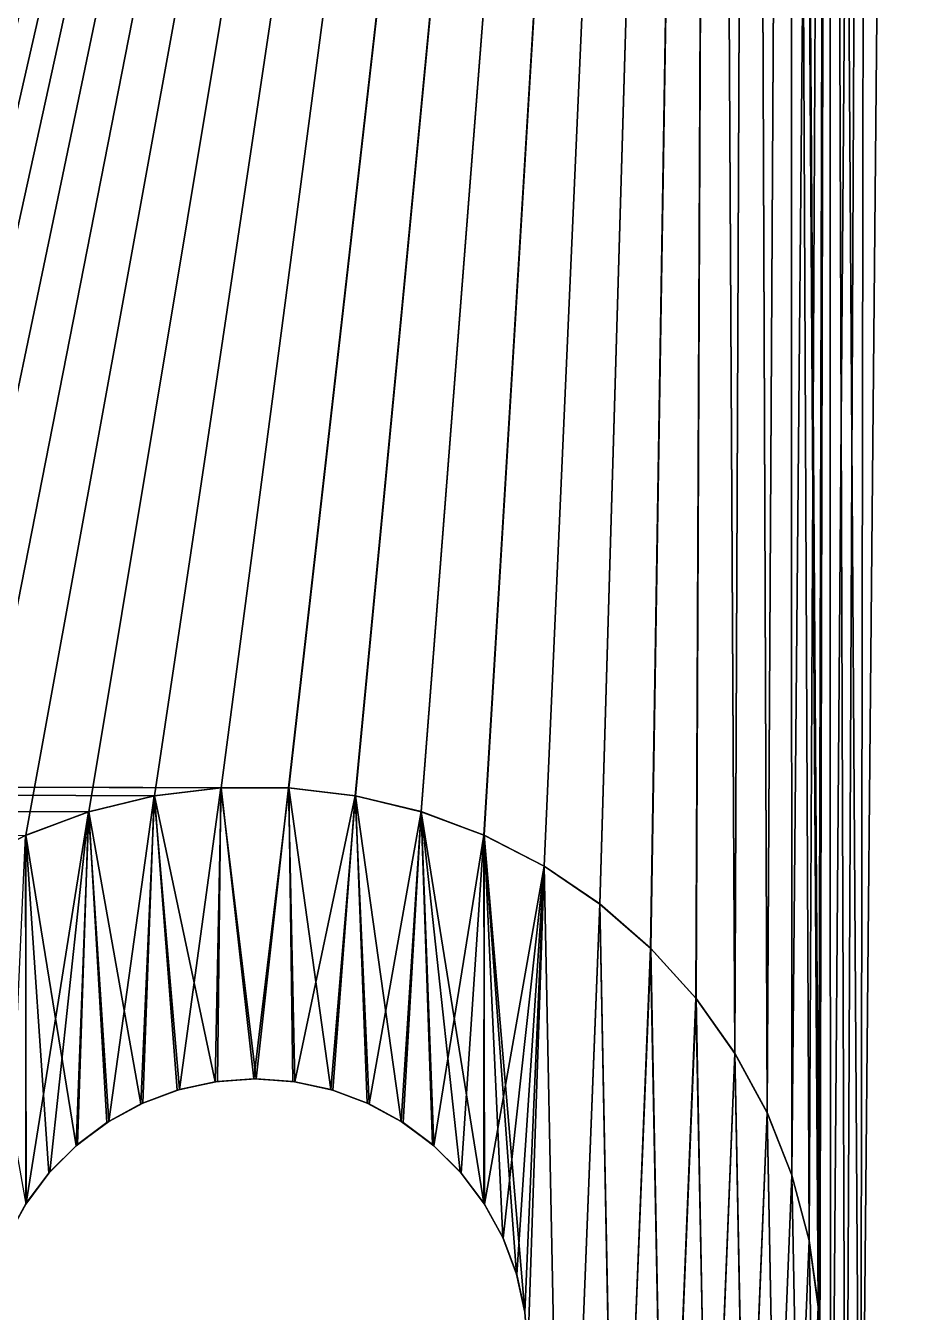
# Model space of a CAD drawing. Header units: metres. Extents: x -0.15 to 4.68, y -0.15 to 1.34.
# Drawn here: x 3.3967 to 3.6278, y 0.0151 to 0.3453 of the extents above; entities that cross this region are included whole.
import ezdxf

# ---------------------------------------------------------------- set-up
doc = ezdxf.new("R2010")
doc.units = ezdxf.units.M
doc.header["$LTSCALE"] = 65.185185
for name, color, linetype in [('18', 7, 'CONTINUOUS'), ('19', 7, 'CONTINUOUS'), ('20', 7, 'CONTINUOUS'), ('22', 7, 'CONTINUOUS'), ('24', 7, 'CONTINUOUS'), ('53', 7, 'CONTINUOUS'), ('60', 7, 'CONTINUOUS'), ('64', 7, 'CONTINUOUS'), ('65', 7, 'CONTINUOUS'), ('69', 7, 'CONTINUOUS'), ('74', 7, 'CONTINUOUS'), ('78', 7, 'CONTINUOUS')]:
    doc.layers.add(name, color=color, linetype=linetype)

msp = doc.modelspace()

# ---------------------------------------------------------------- linework, layer by layer
at = {"layer": '18', "color": 2, "linetype": 'CONTINUOUS'}
for points in [[(3.42972, 0.14767, 0.585), (3.42977, 0.14768, 0.605), (3.44682, 0.14973, 0.585), (3.42972, 0.14767, 0.585)], [(3.42977, 0.14768, 0.605), (3.44687, 0.14973, 0.605), (3.44682, 0.14973, 0.585), (3.42977, 0.14768, 0.605)], [(3.44682, 0.14973, 0.585), (3.44687, 0.14973, 0.605), (3.46419, 0.14973, 0.585), (3.44682, 0.14973, 0.585)], [(3.44687, 0.14973, 0.605), (3.46425, 0.14973, 0.605), (3.46419, 0.14973, 0.585), (3.44687, 0.14973, 0.605)], [(3.46419, 0.14973, 0.585), (3.46425, 0.14973, 0.605), (3.48129, 0.14769, 0.585), (3.46419, 0.14973, 0.585)], [(3.46425, 0.14973, 0.605), (3.48135, 0.14768, 0.605), (3.48129, 0.14769, 0.585), (3.46425, 0.14973, 0.605)], [(3.41285, 0.14355, 0.585), (3.4129, 0.14357, 0.605), (3.42972, 0.14767, 0.585), (3.41285, 0.14355, 0.585)], [(3.4129, 0.14357, 0.605), (3.42977, 0.14768, 0.605), (3.42972, 0.14767, 0.585), (3.4129, 0.14357, 0.605)], [(3.48129, 0.14769, 0.585), (3.48135, 0.14768, 0.605), (3.49817, 0.14359, 0.585), (3.48129, 0.14769, 0.585)], [(3.48135, 0.14768, 0.605), (3.49822, 0.14357, 0.605), (3.49817, 0.14359, 0.585), (3.48135, 0.14768, 0.605)], [(3.39671, 0.13751, 0.585), (3.39676, 0.13753, 0.605), (3.41285, 0.14355, 0.585), (3.39671, 0.13751, 0.585)], [(3.39676, 0.13753, 0.605), (3.4129, 0.14357, 0.605), (3.41285, 0.14355, 0.585), (3.39676, 0.13753, 0.605)], [(3.49817, 0.14359, 0.585), (3.49822, 0.14357, 0.605), (3.51431, 0.13756, 0.585), (3.49817, 0.14359, 0.585)], [(3.49822, 0.14357, 0.605), (3.51437, 0.13754, 0.605), (3.51431, 0.13756, 0.585), (3.49822, 0.14357, 0.605)], [(3.38135, 0.12955, 0.605), (3.39676, 0.13753, 0.605), (3.39671, 0.13751, 0.585), (3.38135, 0.12955, 0.605)], [(3.51431, 0.13756, 0.585), (3.51437, 0.13754, 0.605), (3.52972, 0.12959, 0.585), (3.51431, 0.13756, 0.585)], [(3.51437, 0.13754, 0.605), (3.52977, 0.12956, 0.605), (3.52972, 0.12959, 0.585), (3.51437, 0.13754, 0.605)], [(3.52972, 0.12959, 0.585), (3.52977, 0.12956, 0.605), (3.54401, 0.11991, 0.585), (3.52972, 0.12959, 0.585)], [(3.52977, 0.12956, 0.605), (3.54406, 0.11987, 0.605), (3.54401, 0.11991, 0.585), (3.52977, 0.12956, 0.605)], [(3.54401, 0.11991, 0.585), (3.54406, 0.11987, 0.605), (3.55707, 0.10853, 0.585), (3.54401, 0.11991, 0.585)], [(3.54406, 0.11987, 0.605), (3.55712, 0.10849, 0.605), (3.55707, 0.10853, 0.585), (3.54406, 0.11987, 0.605)], [(3.55707, 0.10853, 0.585), (3.55712, 0.10849, 0.605), (3.56868, 0.09572, 0.585), (3.55707, 0.10853, 0.585)], [(3.55712, 0.10849, 0.605), (3.56872, 0.09567, 0.605), (3.56868, 0.09572, 0.585), (3.55712, 0.10849, 0.605)], [(3.56868, 0.09572, 0.585), (3.56872, 0.09567, 0.605), (3.57867, 0.0816, 0.585), (3.56868, 0.09572, 0.585)], [(3.56872, 0.09567, 0.605), (3.5787, 0.08155, 0.605), (3.57867, 0.0816, 0.585), (3.56872, 0.09567, 0.605)], [(3.57867, 0.0816, 0.585), (3.5787, 0.08155, 0.605), (3.58694, 0.06638, 0.585), (3.57867, 0.0816, 0.585)], [(3.5787, 0.08155, 0.605), (3.58697, 0.06632, 0.605), (3.58694, 0.06638, 0.585), (3.5787, 0.08155, 0.605)], [(3.58694, 0.06638, 0.585), (3.58697, 0.06632, 0.605), (3.59329, 0.05033, 0.585), (3.58694, 0.06638, 0.585)], [(3.58697, 0.06632, 0.605), (3.59331, 0.05027, 0.605), (3.59329, 0.05033, 0.585), (3.58697, 0.06632, 0.605)], [(3.59329, 0.05033, 0.585), (3.59331, 0.05027, 0.605), (3.59773, 0.03355, 0.585), (3.59329, 0.05033, 0.585)], [(3.59331, 0.05027, 0.605), (3.59774, 0.03349, 0.605), (3.59773, 0.03355, 0.585), (3.59331, 0.05027, 0.605)], [(3.59773, 0.03355, 0.585), (3.59774, 0.03349, 0.605), (3.6001, 0.01648, 0.585), (3.59773, 0.03355, 0.585)], [(3.59774, 0.03349, 0.605), (3.60011, 0.01643, 0.605), (3.6001, 0.01648, 0.585), (3.59774, 0.03349, 0.605)], [(3.6001, 0.01648, 0.585), (3.60011, 0.01643, 0.605), (3.60045, -0.00089, 0.585), (3.6001, 0.01648, 0.585)], [(3.60011, 0.01643, 0.605), (3.60044, -0.00093, 0.605), (3.60045, -0.00089, 0.585), (3.60011, 0.01643, 0.605)]]:
    msp.add_3dface(points, dxfattribs=at)
at = {"layer": '19', "color": 2, "linetype": 'CONTINUOUS'}
for points in [[(3.44682, 0.14973), (3.42972, 0.14767), (3.42977, 0.14768, 0.02), (3.44682, 0.14973)], [(3.44687, 0.14973, 0.02), (3.44682, 0.14973), (3.42977, 0.14768, 0.02), (3.44687, 0.14973, 0.02)], [(3.46419, 0.14973), (3.44682, 0.14973), (3.44687, 0.14973, 0.02), (3.46419, 0.14973)], [(3.46425, 0.14973, 0.02), (3.46419, 0.14973), (3.44687, 0.14973, 0.02), (3.46425, 0.14973, 0.02)], [(3.48129, 0.14769), (3.46419, 0.14973), (3.46425, 0.14973, 0.02), (3.48129, 0.14769)], [(3.48135, 0.14768, 0.02), (3.48129, 0.14769), (3.46425, 0.14973, 0.02), (3.48135, 0.14768, 0.02)], [(3.42972, 0.14767), (3.41285, 0.14355), (3.4129, 0.14357, 0.02), (3.42972, 0.14767)], [(3.42977, 0.14768, 0.02), (3.42972, 0.14767), (3.4129, 0.14357, 0.02), (3.42977, 0.14768, 0.02)], [(3.49817, 0.14359), (3.48129, 0.14769), (3.48135, 0.14768, 0.02), (3.49817, 0.14359)], [(3.49822, 0.14357, 0.02), (3.49817, 0.14359), (3.48135, 0.14768, 0.02), (3.49822, 0.14357, 0.02)], [(3.41285, 0.14355), (3.39671, 0.13751), (3.39676, 0.13753, 0.02), (3.41285, 0.14355)], [(3.4129, 0.14357, 0.02), (3.41285, 0.14355), (3.39676, 0.13753, 0.02), (3.4129, 0.14357, 0.02)], [(3.51431, 0.13756), (3.49817, 0.14359), (3.49822, 0.14357, 0.02), (3.51431, 0.13756)], [(3.51437, 0.13754, 0.02), (3.51431, 0.13756), (3.49822, 0.14357, 0.02), (3.51437, 0.13754, 0.02)], [(3.39676, 0.13753, 0.02), (3.39671, 0.13751), (3.38135, 0.12955, 0.02), (3.39676, 0.13753, 0.02)], [(3.52972, 0.12959), (3.51431, 0.13756), (3.51437, 0.13754, 0.02), (3.52972, 0.12959)], [(3.52977, 0.12956, 0.02), (3.52972, 0.12959), (3.51437, 0.13754, 0.02), (3.52977, 0.12956, 0.02)], [(3.54401, 0.11991), (3.52972, 0.12959), (3.52977, 0.12956, 0.02), (3.54401, 0.11991)], [(3.54406, 0.11987, 0.02), (3.54401, 0.11991), (3.52977, 0.12956, 0.02), (3.54406, 0.11987, 0.02)], [(3.55707, 0.10853), (3.54401, 0.11991), (3.54406, 0.11987, 0.02), (3.55707, 0.10853)], [(3.55712, 0.10849, 0.02), (3.55707, 0.10853), (3.54406, 0.11987, 0.02), (3.55712, 0.10849, 0.02)], [(3.56868, 0.09572), (3.55707, 0.10853), (3.55712, 0.10849, 0.02), (3.56868, 0.09572)], [(3.56872, 0.09567, 0.02), (3.56868, 0.09572), (3.55712, 0.10849, 0.02), (3.56872, 0.09567, 0.02)], [(3.57867, 0.0816), (3.56868, 0.09572), (3.56872, 0.09567, 0.02), (3.57867, 0.0816)], [(3.5787, 0.08155, 0.02), (3.57867, 0.0816), (3.56872, 0.09567, 0.02), (3.5787, 0.08155, 0.02)], [(3.58694, 0.06638), (3.57867, 0.0816), (3.5787, 0.08155, 0.02), (3.58694, 0.06638)], [(3.58697, 0.06632, 0.02), (3.58694, 0.06638), (3.5787, 0.08155, 0.02), (3.58697, 0.06632, 0.02)], [(3.59329, 0.05033), (3.58694, 0.06638), (3.58697, 0.06632, 0.02), (3.59329, 0.05033)], [(3.59331, 0.05027, 0.02), (3.59329, 0.05033), (3.58697, 0.06632, 0.02), (3.59331, 0.05027, 0.02)], [(3.59773, 0.03355), (3.59329, 0.05033), (3.59331, 0.05027, 0.02), (3.59773, 0.03355)], [(3.59774, 0.03349, 0.02), (3.59773, 0.03355), (3.59331, 0.05027, 0.02), (3.59774, 0.03349, 0.02)], [(3.6001, 0.01648), (3.59773, 0.03355), (3.59774, 0.03349, 0.02), (3.6001, 0.01648)], [(3.60011, 0.01643, 0.02), (3.6001, 0.01648), (3.59774, 0.03349, 0.02), (3.60011, 0.01643, 0.02)], [(3.60045, -0.00089), (3.6001, 0.01648), (3.60011, 0.01643, 0.02), (3.60045, -0.00089)], [(3.60044, -0.00093, 0.02), (3.60045, -0.00089), (3.60011, 0.01643, 0.02), (3.60044, -0.00093, 0.02)]]:
    msp.add_3dface(points, dxfattribs=at)
at = {"layer": '20', "color": 2, "linetype": 'CONTINUOUS'}
for points in [[(3.44536, 0.07425, 0.605), (3.43562, 0.07208, 0.605), (3.43617, 0.07224), (3.44536, 0.07425, 0.605)], [(3.44536, 0.07425, 0.605), (3.43617, 0.07224), (3.44592, 0.07433), (3.44536, 0.07425, 0.605)], [(3.45529, 0.07499, 0.605), (3.44536, 0.07425, 0.605), (3.44592, 0.07433), (3.45529, 0.07499, 0.605)], [(3.45529, 0.07499, 0.605), (3.44592, 0.07433), (3.45585, 0.07499), (3.45529, 0.07499, 0.605)], [(3.46523, 0.07433, 0.605), (3.45529, 0.07499, 0.605), (3.45585, 0.07499), (3.46523, 0.07433, 0.605)], [(3.46523, 0.07433, 0.605), (3.45585, 0.07499), (3.46578, 0.07425), (3.46523, 0.07433, 0.605)], [(3.47498, 0.07224, 0.605), (3.46523, 0.07433, 0.605), (3.46578, 0.07425), (3.47498, 0.07224, 0.605)], [(3.47498, 0.07224, 0.605), (3.46578, 0.07425), (3.47553, 0.07208), (3.47498, 0.07224, 0.605)], [(3.43562, 0.07208, 0.605), (3.42628, 0.06857, 0.605), (3.4268, 0.06881), (3.43562, 0.07208, 0.605)], [(3.43562, 0.07208, 0.605), (3.4268, 0.06881), (3.43617, 0.07224), (3.43562, 0.07208, 0.605)], [(3.48434, 0.06881, 0.605), (3.47498, 0.07224, 0.605), (3.47553, 0.07208), (3.48434, 0.06881, 0.605)], [(3.48434, 0.06881, 0.605), (3.47553, 0.07208), (3.48487, 0.06857), (3.48434, 0.06881, 0.605)], [(3.42628, 0.06857, 0.605), (3.41758, 0.06379, 0.605), (3.41804, 0.06408), (3.42628, 0.06857, 0.605)], [(3.42628, 0.06857, 0.605), (3.41804, 0.06408), (3.4268, 0.06881), (3.42628, 0.06857, 0.605)], [(3.4931, 0.06408, 0.605), (3.48434, 0.06881, 0.605), (3.48487, 0.06857), (3.4931, 0.06408, 0.605)], [(3.4931, 0.06408, 0.605), (3.48487, 0.06857), (3.49356, 0.06379), (3.4931, 0.06408, 0.605)], [(3.41758, 0.06379, 0.605), (3.40966, 0.05784, 0.605), (3.41002, 0.05815), (3.41758, 0.06379, 0.605)], [(3.41758, 0.06379, 0.605), (3.41002, 0.05815), (3.41804, 0.06408), (3.41758, 0.06379, 0.605)], [(3.50112, 0.05815, 0.605), (3.4931, 0.06408, 0.605), (3.49356, 0.06379), (3.50112, 0.05815, 0.605)], [(3.50112, 0.05815, 0.605), (3.49356, 0.06379), (3.50149, 0.05784), (3.50112, 0.05815, 0.605)], [(3.40966, 0.05784, 0.605), (3.40267, 0.05083, 0.605), (3.40293, 0.05112), (3.40966, 0.05784, 0.605)], [(3.40966, 0.05784, 0.605), (3.40293, 0.05112), (3.41002, 0.05815), (3.40966, 0.05784, 0.605)], [(3.50822, 0.05112, 0.605), (3.50112, 0.05815, 0.605), (3.50149, 0.05784), (3.50822, 0.05112, 0.605)], [(3.50822, 0.05112, 0.605), (3.50149, 0.05784), (3.50848, 0.05083), (3.50822, 0.05112, 0.605)], [(3.40267, 0.05083, 0.605), (3.39672, 0.04289, 0.605), (3.39687, 0.04313), (3.40267, 0.05083, 0.605)], [(3.40267, 0.05083, 0.605), (3.39687, 0.04313), (3.40293, 0.05112), (3.40267, 0.05083, 0.605)], [(3.51427, 0.04313, 0.605), (3.50822, 0.05112, 0.605), (3.50848, 0.05083), (3.51427, 0.04313, 0.605)], [(3.51427, 0.04313, 0.605), (3.50848, 0.05083), (3.51443, 0.04289), (3.51427, 0.04313, 0.605)], [(3.39672, 0.04289, 0.605), (3.39202, 0.03431), (3.39687, 0.04313), (3.39672, 0.04289, 0.605)], [(3.51913, 0.03431, 0.605), (3.51427, 0.04313, 0.605), (3.51443, 0.04289), (3.51913, 0.03431, 0.605)], [(3.51913, 0.03431, 0.605), (3.51443, 0.04289), (3.5192, 0.03414), (3.51913, 0.03431, 0.605)], [(3.52269, 0.02487, 0.605), (3.51913, 0.03431, 0.605), (3.5192, 0.03414), (3.52269, 0.02487, 0.605)], [(3.52269, 0.02487, 0.605), (3.5192, 0.03414), (3.52272, 0.02479), (3.52269, 0.02487, 0.605)], [(3.52482, 0.01514, 0.605), (3.52269, 0.02487, 0.605), (3.52272, 0.02479), (3.52482, 0.01514, 0.605)], [(3.52482, 0.01514, 0.605), (3.52272, 0.02479), (3.52482, 0.01511), (3.52482, 0.01514, 0.605)], [(3.52557, 0.005, 0.605), (3.52482, 0.01514, 0.605), (3.52557, 0.005), (3.52557, 0.005, 0.605)], [(3.52557, 0.005), (3.52482, 0.01514, 0.605), (3.52482, 0.01511), (3.52557, 0.005)]]:
    msp.add_3dface(points, dxfattribs=at)
at = {"layer": '22', "color": 2, "linetype": 'CONTINUOUS'}
for points in [[(-0.03957, 0.14469), (3.56654, 1.13085), (-0.03297, 0.12057), (-0.03957, 0.14469)], [(3.56654, 1.13085), (3.5731, 1.1324), (-0.03297, 0.12057), (3.56654, 1.13085)], [(-0.03297, 0.12057), (3.5731, 1.1324), (3.57314, 1.10674), (-0.03297, 0.12057)], [(4.27624, 0.68529), (3.61177, -0.13142), (3.61089, -0.09854), (4.27624, 0.68529)], [(3.62133, -0.12367), (3.61177, -0.13142), (4.27624, 0.68529), (3.62133, -0.12367)], [(3.62995, -0.11471), (3.62133, -0.12367), (4.27624, 0.68529), (3.62995, -0.11471)], [(3.44682, 0.14973), (3.43617, 0.07224), (3.42972, 0.14767), (3.44682, 0.14973)], [(3.44592, 0.07433), (3.43617, 0.07224), (3.44682, 0.14973), (3.44592, 0.07433)], [(3.45585, 0.07499), (3.44592, 0.07433), (3.44682, 0.14973), (3.45585, 0.07499)], [(3.46419, 0.14973), (3.45585, 0.07499), (3.44682, 0.14973), (3.46419, 0.14973)], [(3.46578, 0.07425), (3.45585, 0.07499), (3.46419, 0.14973), (3.46578, 0.07425)], [(3.48129, 0.14769), (3.46578, 0.07425), (3.46419, 0.14973), (3.48129, 0.14769)], [(3.42972, 0.14767), (3.41804, 0.06408), (3.41285, 0.14355), (3.42972, 0.14767)], [(3.4268, 0.06881), (3.41804, 0.06408), (3.42972, 0.14767), (3.4268, 0.06881)], [(3.43617, 0.07224), (3.4268, 0.06881), (3.42972, 0.14767), (3.43617, 0.07224)], [(3.47553, 0.07208), (3.46578, 0.07425), (3.48129, 0.14769), (3.47553, 0.07208)], [(3.48487, 0.06857), (3.47553, 0.07208), (3.48129, 0.14769), (3.48487, 0.06857)], [(3.49817, 0.14359), (3.48487, 0.06857), (3.48129, 0.14769), (3.49817, 0.14359)], [(3.41285, 0.14355), (3.39687, 0.04313), (3.39671, 0.13751), (3.41285, 0.14355)], [(3.40293, 0.05112), (3.39687, 0.04313), (3.41285, 0.14355), (3.40293, 0.05112)], [(3.41002, 0.05815), (3.40293, 0.05112), (3.41285, 0.14355), (3.41002, 0.05815)], [(3.41804, 0.06408), (3.41002, 0.05815), (3.41285, 0.14355), (3.41804, 0.06408)], [(3.49356, 0.06379), (3.48487, 0.06857), (3.49817, 0.14359), (3.49356, 0.06379)], [(3.50149, 0.05784), (3.49356, 0.06379), (3.49817, 0.14359), (3.50149, 0.05784)], [(3.51431, 0.13756), (3.50149, 0.05784), (3.49817, 0.14359), (3.51431, 0.13756)], [(3.39687, 0.04313), (3.39202, 0.03431), (3.39671, 0.13751), (3.39687, 0.04313)], [(3.50848, 0.05083), (3.50149, 0.05784), (3.51431, 0.13756), (3.50848, 0.05083)], [(3.51443, 0.04289), (3.50848, 0.05083), (3.51431, 0.13756), (3.51443, 0.04289)], [(3.52972, 0.12959), (3.51443, 0.04289), (3.51431, 0.13756), (3.52972, 0.12959)], [(3.5192, 0.03414), (3.51443, 0.04289), (3.52972, 0.12959), (3.5192, 0.03414)], [(3.52272, 0.02479), (3.5192, 0.03414), (3.52972, 0.12959), (3.52272, 0.02479)], [(3.52482, 0.01511), (3.52272, 0.02479), (3.52972, 0.12959), (3.52482, 0.01511)], [(3.52557, 0.005), (3.52482, 0.01511), (3.52972, 0.12959), (3.52557, 0.005)], [(3.53476, -0.11647), (3.52557, 0.005), (3.52972, 0.12959), (3.53476, -0.11647)], [(3.54401, 0.11991), (3.53476, -0.11647), (3.52972, 0.12959), (3.54401, 0.11991)], [(3.54845, -0.10635), (3.53476, -0.11647), (3.54401, 0.11991), (3.54845, -0.10635)], [(3.55707, 0.10853), (3.54845, -0.10635), (3.54401, 0.11991), (3.55707, 0.10853)], [(3.56098, -0.09453), (3.54845, -0.10635), (3.55707, 0.10853), (3.56098, -0.09453)], [(3.56868, 0.09572), (3.56098, -0.09453), (3.55707, 0.10853), (3.56868, 0.09572)], [(3.57215, -0.08121), (3.56098, -0.09453), (3.56868, 0.09572), (3.57215, -0.08121)], [(3.57867, 0.0816), (3.57215, -0.08121), (3.56868, 0.09572), (3.57867, 0.0816)], [(3.58155, -0.06677), (3.57215, -0.08121), (3.57867, 0.0816), (3.58155, -0.06677)], [(3.58694, 0.06638), (3.58155, -0.06677), (3.57867, 0.0816), (3.58694, 0.06638)], [(3.58923, -0.0512), (3.58155, -0.06677), (3.58694, 0.06638), (3.58923, -0.0512)], [(3.59329, 0.05033), (3.58923, -0.0512), (3.58694, 0.06638), (3.59329, 0.05033)], [(3.59495, -0.03497), (3.58923, -0.0512), (3.59329, 0.05033), (3.59495, -0.03497)], [(3.59773, 0.03355), (3.59495, -0.03497), (3.59329, 0.05033), (3.59773, 0.03355)], [(3.59872, -0.01802), (3.59495, -0.03497), (3.59773, 0.03355), (3.59872, -0.01802)], [(3.6001, 0.01648), (3.59872, -0.01802), (3.59773, 0.03355), (3.6001, 0.01648)], [(3.60045, -0.00089), (3.59872, -0.01802), (3.6001, 0.01648), (3.60045, -0.00089)]]:
    msp.add_3dface(points, dxfattribs=at)
at = {"layer": '24', "color": 2, "linetype": 'CONTINUOUS'}
for points in [[(3.56654, 1.13085, 0.605), (-0.03957, 0.14469, 0.605), (-0.03297, 0.12057, 0.605), (3.56654, 1.13085, 0.605)], [(3.57314, 1.10674, 0.605), (3.56654, 1.13085, 0.605), (-0.03297, 0.12057, 0.605), (3.57314, 1.10674, 0.605)], [(3.61089, -0.09854, 0.605), (3.62995, -0.11471, 0.605), (4.27624, 0.68529, 0.605), (3.61089, -0.09854, 0.605)], [(3.42977, 0.14768, 0.605), (3.44536, 0.07425, 0.605), (3.44687, 0.14973, 0.605), (3.42977, 0.14768, 0.605)], [(3.44536, 0.07425, 0.605), (3.45529, 0.07499, 0.605), (3.44687, 0.14973, 0.605), (3.44536, 0.07425, 0.605)], [(3.44687, 0.14973, 0.605), (3.45529, 0.07499, 0.605), (3.46425, 0.14973, 0.605), (3.44687, 0.14973, 0.605)], [(3.45529, 0.07499, 0.605), (3.46523, 0.07433, 0.605), (3.46425, 0.14973, 0.605), (3.45529, 0.07499, 0.605)], [(3.46523, 0.07433, 0.605), (3.47498, 0.07224, 0.605), (3.46425, 0.14973, 0.605), (3.46523, 0.07433, 0.605)], [(3.46425, 0.14973, 0.605), (3.47498, 0.07224, 0.605), (3.48135, 0.14768, 0.605), (3.46425, 0.14973, 0.605)], [(3.4129, 0.14357, 0.605), (3.42628, 0.06857, 0.605), (3.42977, 0.14768, 0.605), (3.4129, 0.14357, 0.605)], [(3.42628, 0.06857, 0.605), (3.43562, 0.07208, 0.605), (3.42977, 0.14768, 0.605), (3.42628, 0.06857, 0.605)], [(3.43562, 0.07208, 0.605), (3.44536, 0.07425, 0.605), (3.42977, 0.14768, 0.605), (3.43562, 0.07208, 0.605)], [(3.47498, 0.07224, 0.605), (3.48434, 0.06881, 0.605), (3.48135, 0.14768, 0.605), (3.47498, 0.07224, 0.605)], [(3.48434, 0.06881, 0.605), (3.4931, 0.06408, 0.605), (3.48135, 0.14768, 0.605), (3.48434, 0.06881, 0.605)], [(3.48135, 0.14768, 0.605), (3.4931, 0.06408, 0.605), (3.49822, 0.14357, 0.605), (3.48135, 0.14768, 0.605)], [(3.39676, 0.13753, 0.605), (3.40966, 0.05784, 0.605), (3.4129, 0.14357, 0.605), (3.39676, 0.13753, 0.605)], [(3.40966, 0.05784, 0.605), (3.41758, 0.06379, 0.605), (3.4129, 0.14357, 0.605), (3.40966, 0.05784, 0.605)], [(3.41758, 0.06379, 0.605), (3.42628, 0.06857, 0.605), (3.4129, 0.14357, 0.605), (3.41758, 0.06379, 0.605)], [(3.4931, 0.06408, 0.605), (3.50112, 0.05815, 0.605), (3.49822, 0.14357, 0.605), (3.4931, 0.06408, 0.605)], [(3.50822, 0.05112, 0.605), (3.51427, 0.04313, 0.605), (3.49822, 0.14357, 0.605), (3.50822, 0.05112, 0.605)], [(3.49822, 0.14357, 0.605), (3.51427, 0.04313, 0.605), (3.51437, 0.13754, 0.605), (3.49822, 0.14357, 0.605)], [(3.50112, 0.05815, 0.605), (3.50822, 0.05112, 0.605), (3.49822, 0.14357, 0.605), (3.50112, 0.05815, 0.605)], [(3.38135, 0.12955, 0.605), (3.39672, 0.04289, 0.605), (3.39676, 0.13753, 0.605), (3.38135, 0.12955, 0.605)], [(3.39672, 0.04289, 0.605), (3.40267, 0.05083, 0.605), (3.39676, 0.13753, 0.605), (3.39672, 0.04289, 0.605)], [(3.40267, 0.05083, 0.605), (3.40966, 0.05784, 0.605), (3.39676, 0.13753, 0.605), (3.40267, 0.05083, 0.605)], [(3.51427, 0.04313, 0.605), (3.51913, 0.03431, 0.605), (3.51437, 0.13754, 0.605), (3.51427, 0.04313, 0.605)], [(3.52269, 0.02487, 0.605), (3.52482, 0.01514, 0.605), (3.51437, 0.13754, 0.605), (3.52269, 0.02487, 0.605)], [(3.51437, 0.13754, 0.605), (3.52482, 0.01514, 0.605), (3.52977, 0.12956, 0.605), (3.51437, 0.13754, 0.605)], [(3.51913, 0.03431, 0.605), (3.52269, 0.02487, 0.605), (3.51437, 0.13754, 0.605), (3.51913, 0.03431, 0.605)], [(3.52482, 0.01514, 0.605), (3.52557, 0.005, 0.605), (3.52977, 0.12956, 0.605), (3.52482, 0.01514, 0.605)], [(3.52977, 0.12956, 0.605), (3.52557, 0.005, 0.605), (3.53474, -0.11648, 0.605), (3.52977, 0.12956, 0.605)], [(3.54406, 0.11987, 0.605), (3.52977, 0.12956, 0.605), (3.53474, -0.11648, 0.605), (3.54406, 0.11987, 0.605)], [(3.54843, -0.10637, 0.605), (3.54406, 0.11987, 0.605), (3.53474, -0.11648, 0.605), (3.54843, -0.10637, 0.605)], [(3.55712, 0.10849, 0.605), (3.54406, 0.11987, 0.605), (3.54843, -0.10637, 0.605), (3.55712, 0.10849, 0.605)], [(3.56095, -0.09456, 0.605), (3.55712, 0.10849, 0.605), (3.54843, -0.10637, 0.605), (3.56095, -0.09456, 0.605)], [(3.56872, 0.09567, 0.605), (3.55712, 0.10849, 0.605), (3.56095, -0.09456, 0.605), (3.56872, 0.09567, 0.605)], [(3.57213, -0.08124, 0.605), (3.56872, 0.09567, 0.605), (3.56095, -0.09456, 0.605), (3.57213, -0.08124, 0.605)], [(3.5787, 0.08155, 0.605), (3.56872, 0.09567, 0.605), (3.57213, -0.08124, 0.605), (3.5787, 0.08155, 0.605)], [(3.58153, -0.0668, 0.605), (3.5787, 0.08155, 0.605), (3.57213, -0.08124, 0.605), (3.58153, -0.0668, 0.605)], [(3.58697, 0.06632, 0.605), (3.5787, 0.08155, 0.605), (3.58153, -0.0668, 0.605), (3.58697, 0.06632, 0.605)], [(3.58921, -0.05124, 0.605), (3.58697, 0.06632, 0.605), (3.58153, -0.0668, 0.605), (3.58921, -0.05124, 0.605)], [(3.59331, 0.05027, 0.605), (3.58697, 0.06632, 0.605), (3.58921, -0.05124, 0.605), (3.59331, 0.05027, 0.605)], [(3.59493, -0.035, 0.605), (3.59331, 0.05027, 0.605), (3.58921, -0.05124, 0.605), (3.59493, -0.035, 0.605)], [(3.59774, 0.03349, 0.605), (3.59331, 0.05027, 0.605), (3.59493, -0.035, 0.605), (3.59774, 0.03349, 0.605)], [(3.59872, -0.01806, 0.605), (3.59774, 0.03349, 0.605), (3.59493, -0.035, 0.605), (3.59872, -0.01806, 0.605)], [(3.60011, 0.01643, 0.605), (3.59774, 0.03349, 0.605), (3.59872, -0.01806, 0.605), (3.60011, 0.01643, 0.605)], [(3.60044, -0.00093, 0.605), (3.60011, 0.01643, 0.605), (3.59872, -0.01806, 0.605), (3.60044, -0.00093, 0.605)]]:
    msp.add_3dface(points, dxfattribs=at)
at = {"layer": '53', "color": 2, "linetype": 'CONTINUOUS'}
for points in [[(-0.03957, 0.14469, 0.605), (3.56654, 1.13085, 0.605), (-0.03957, 0.14469), (-0.03957, 0.14469, 0.605)], [(3.56654, 1.13085, 0.605), (3.18071, 1.02534, 0.3275), (-0.03957, 0.14469), (3.56654, 1.13085, 0.605)], [(-0.03957, 0.14469), (3.18071, 1.02534, 0.2775), (3.56654, 1.13085, 0.2775), (-0.03957, 0.14469)], [(3.56654, 1.13085), (-0.03957, 0.14469), (3.56654, 1.13085, 0.2775), (3.56654, 1.13085)]]:
    msp.add_3dface(points, dxfattribs=at)
at = {"layer": '60', "color": 2, "linetype": 'CONTINUOUS'}
for points in [[(-0.03297, 0.12057, 0.02), (3.57314, 1.10674, 0.02), (-0.01778, 0.12371, 0.02), (-0.03297, 0.12057, 0.02)], [(-0.01778, 0.12371, 0.02), (3.57314, 1.10674, 0.02), (-0.00257, 0.12497, 0.02), (-0.01778, 0.12371, 0.02)], [(-0.00257, 0.12497, 0.02), (3.57314, 1.10674, 0.02), (0.01274, 0.12434, 0.02), (-0.00257, 0.12497, 0.02)], [(0.01274, 0.12434, 0.02), (3.57314, 1.10674, 0.02), (0.02779, 0.12186, 0.02), (0.01274, 0.12434, 0.02)], [(0.02779, 0.12186, 0.02), (3.57314, 1.10674, 0.02), (0.04249, 0.11754, 0.02), (0.02779, 0.12186, 0.02)], [(0.04249, 0.11754, 0.02), (3.57314, 1.10674, 0.02), (0.05648, 0.11149, 0.02), (0.04249, 0.11754, 0.02)], [(0.05648, 0.11149, 0.02), (3.57314, 1.10674, 0.02), (0.06971, 0.10373, 0.02), (0.05648, 0.11149, 0.02)], [(0.06971, 0.10373, 0.02), (3.57314, 1.10674, 0.02), (0.08183, 0.09447, 0.02), (0.06971, 0.10373, 0.02)], [(0.08183, 0.09447, 0.02), (3.57314, 1.10674, 0.02), (0.0928, 0.08372, 0.02), (0.08183, 0.09447, 0.02)], [(0.0928, 0.08372, 0.02), (3.57314, 1.10674, 0.02), (0.10231, 0.07179, 0.02), (0.0928, 0.08372, 0.02)], [(0.10231, 0.07179, 0.02), (3.57314, 1.10674, 0.02), (0.11034, 0.05872, 0.02), (0.10231, 0.07179, 0.02)], [(0.11034, 0.05872, 0.02), (3.57314, 1.10674, 0.02), (0.11666, 0.04485, 0.02), (0.11034, 0.05872, 0.02)], [(0.11666, 0.04485, 0.02), (3.57314, 1.10674, 0.02), (0.4658, 0.15144, 0.02), (0.11666, 0.04485, 0.02)], [(0.4658, 0.15144, 0.02), (3.57314, 1.10674, 0.02), (0.47768, 0.15472, 0.02), (0.4658, 0.15144, 0.02)], [(0.47768, 0.15472, 0.02), (3.57314, 1.10674, 0.02), (0.48976, 0.15632, 0.02), (0.47768, 0.15472, 0.02)], [(0.48976, 0.15632, 0.02), (3.57314, 1.10674, 0.02), (0.50207, 0.15627, 0.02), (0.48976, 0.15632, 0.02)], [(0.50207, 0.15627, 0.02), (3.57314, 1.10674, 0.02), (0.51415, 0.15457, 0.02), (0.50207, 0.15627, 0.02)], [(0.51415, 0.15457, 0.02), (3.57314, 1.10674, 0.02), (0.52013, 0.15308, 0.02), (0.51415, 0.15457, 0.02)], [(0.52013, 0.15308, 0.02), (3.57314, 1.10674, 0.02), (0.52602, 0.15119, 0.02), (0.52013, 0.15308, 0.02)], [(0.52602, 0.15119, 0.02), (3.57314, 1.10674, 0.02), (0.53719, 0.14631, 0.02), (0.52602, 0.15119, 0.02)], [(0.53719, 0.14631, 0.02), (3.57314, 1.10674, 0.02), (0.54763, 0.13991, 0.02), (0.53719, 0.14631, 0.02)], [(0.54763, 0.13991, 0.02), (3.57314, 1.10674, 0.02), (0.55704, 0.13224, 0.02), (0.54763, 0.13991, 0.02)], [(0.55704, 0.13224, 0.02), (3.57314, 1.10674, 0.02), (0.56537, 0.1233, 0.02), (0.55704, 0.13224, 0.02)], [(0.56537, 0.1233, 0.02), (3.57314, 1.10674, 0.02), (0.5724, 0.11337, 0.02), (0.56537, 0.1233, 0.02)], [(0.5724, 0.11337, 0.02), (3.57314, 1.10674, 0.02), (0.57806, 0.10245, 0.02), (0.5724, 0.11337, 0.02)], [(0.57806, 0.10245, 0.02), (3.57314, 1.10674, 0.02), (0.58033, 0.09671, 0.02), (0.57806, 0.10245, 0.02)], [(0.58033, 0.09671, 0.02), (3.57314, 1.10674, 0.02), (0.58219, 0.0909, 0.02), (0.58033, 0.09671, 0.02)], [(0.58219, 0.0909, 0.02), (3.57314, 1.10674, 0.02), (0.58363, 0.08499, 0.02), (0.58219, 0.0909, 0.02)], [(0.58363, 0.08499, 0.02), (3.57314, 1.10674, 0.02), (0.58467, 0.07896, 0.02), (0.58363, 0.08499, 0.02)], [(0.58467, 0.07896, 0.02), (3.57314, 1.10674, 0.02), (0.58531, 0.0728, 0.02), (0.58467, 0.07896, 0.02)], [(0.58531, 0.0728, 0.02), (3.57314, 1.10674, 0.02), (0.58556, 0.06652, 0.02), (0.58531, 0.0728, 0.02)], [(3.57314, 1.10674, 0.02), (3.3134, 0.03347, 0.02), (0.58556, 0.06652, 0.02), (3.57314, 1.10674, 0.02)], [(3.31783, 0.05025, 0.02), (3.3134, 0.03347, 0.02), (3.57314, 1.10674, 0.02), (3.31783, 0.05025, 0.02)], [(3.32417, 0.0663, 0.02), (3.31783, 0.05025, 0.02), (3.57314, 1.10674, 0.02), (3.32417, 0.0663, 0.02)], [(3.33243, 0.08153, 0.02), (3.32417, 0.0663, 0.02), (3.57314, 1.10674, 0.02), (3.33243, 0.08153, 0.02)], [(3.34241, 0.09565, 0.02), (3.33243, 0.08153, 0.02), (3.57314, 1.10674, 0.02), (3.34241, 0.09565, 0.02)], [(3.35401, 0.10847, 0.02), (3.34241, 0.09565, 0.02), (3.57314, 1.10674, 0.02), (3.35401, 0.10847, 0.02)], [(3.36707, 0.11986, 0.02), (3.35401, 0.10847, 0.02), (3.57314, 1.10674, 0.02), (3.36707, 0.11986, 0.02)], [(3.38135, 0.12955, 0.02), (3.36707, 0.11986, 0.02), (3.57314, 1.10674, 0.02), (3.38135, 0.12955, 0.02)], [(3.39676, 0.13753, 0.02), (3.38135, 0.12955, 0.02), (3.57314, 1.10674, 0.02), (3.39676, 0.13753, 0.02)], [(3.4129, 0.14357, 0.02), (3.39676, 0.13753, 0.02), (3.57314, 1.10674, 0.02), (3.4129, 0.14357, 0.02)], [(3.42977, 0.14768, 0.02), (3.4129, 0.14357, 0.02), (3.57314, 1.10674, 0.02), (3.42977, 0.14768, 0.02)], [(3.44687, 0.14973, 0.02), (3.42977, 0.14768, 0.02), (3.57314, 1.10674, 0.02), (3.44687, 0.14973, 0.02)], [(3.46425, 0.14973, 0.02), (3.44687, 0.14973, 0.02), (3.57314, 1.10674, 0.02), (3.46425, 0.14973, 0.02)], [(3.48135, 0.14768, 0.02), (3.46425, 0.14973, 0.02), (3.57314, 1.10674, 0.02), (3.48135, 0.14768, 0.02)], [(3.49822, 0.14357, 0.02), (3.48135, 0.14768, 0.02), (3.57314, 1.10674, 0.02), (3.49822, 0.14357, 0.02)], [(3.51437, 0.13754, 0.02), (3.49822, 0.14357, 0.02), (3.57314, 1.10674, 0.02), (3.51437, 0.13754, 0.02)], [(3.52977, 0.12956, 0.02), (3.51437, 0.13754, 0.02), (3.57314, 1.10674, 0.02), (3.52977, 0.12956, 0.02)], [(3.54406, 0.11987, 0.02), (3.52977, 0.12956, 0.02), (3.57314, 1.10674, 0.02), (3.54406, 0.11987, 0.02)], [(3.55712, 0.10849, 0.02), (3.54406, 0.11987, 0.02), (3.57314, 1.10674, 0.02), (3.55712, 0.10849, 0.02)], [(3.56872, 0.09567, 0.02), (3.55712, 0.10849, 0.02), (3.57314, 1.10674, 0.02), (3.56872, 0.09567, 0.02)], [(3.5787, 0.08155, 0.02), (3.56872, 0.09567, 0.02), (3.57314, 1.10674, 0.02), (3.5787, 0.08155, 0.02)], [(3.58299, 1.10873, 0.02), (3.5787, 0.08155, 0.02), (3.57314, 1.10674, 0.02), (3.58299, 1.10873, 0.02)], [(3.58697, 0.06632, 0.02), (3.5787, 0.08155, 0.02), (3.58299, 1.10873, 0.02), (3.58697, 0.06632, 0.02)], [(3.59292, 1.10939, 0.02), (3.58697, 0.06632, 0.02), (3.58299, 1.10873, 0.02), (3.59292, 1.10939, 0.02)], [(3.59331, 0.05027, 0.02), (3.58697, 0.06632, 0.02), (3.59292, 1.10939, 0.02), (3.59331, 0.05027, 0.02)], [(3.60293, 1.10872, 0.02), (3.59331, 0.05027, 0.02), (3.59292, 1.10939, 0.02), (3.60293, 1.10872, 0.02)], [(3.59774, 0.03349, 0.02), (3.59331, 0.05027, 0.02), (3.60293, 1.10872, 0.02), (3.59774, 0.03349, 0.02)], [(3.60011, 0.01643, 0.02), (3.59774, 0.03349, 0.02), (3.60293, 1.10872, 0.02), (3.60011, 0.01643, 0.02)], [(3.60044, -0.00093, 0.02), (3.60011, 0.01643, 0.02), (3.60293, 1.10872, 0.02), (3.60044, -0.00093, 0.02)], [(3.60322, -0.10633, 0.02), (3.60044, -0.00093, 0.02), (3.60293, 1.10872, 0.02), (3.60322, -0.10633, 0.02)], [(3.61268, 1.10674, 0.02), (3.60322, -0.10633, 0.02), (3.60293, 1.10872, 0.02), (3.61268, 1.10674, 0.02)], [(3.60716, -0.10259, 0.02), (3.60322, -0.10633, 0.02), (3.61268, 1.10674, 0.02), (3.60716, -0.10259, 0.02)], [(3.61089, -0.09854, 0.02), (3.60716, -0.10259, 0.02), (3.61268, 1.10674, 0.02), (3.61089, -0.09854, 0.02)], [(3.62218, 1.10345, 0.02), (3.61089, -0.09854, 0.02), (3.61268, 1.10674, 0.02), (3.62218, 1.10345, 0.02)], [(4.23902, 0.84207, 0.02), (3.61089, -0.09854, 0.02), (3.62218, 1.10345, 0.02), (4.23902, 0.84207, 0.02)], [(4.24522, 0.83916, 0.02), (3.61089, -0.09854, 0.02), (4.23902, 0.84207, 0.02), (4.24522, 0.83916, 0.02)], [(4.25115, 0.83591, 0.02), (3.61089, -0.09854, 0.02), (4.24522, 0.83916, 0.02), (4.25115, 0.83591, 0.02)], [(4.25678, 0.83231, 0.02), (3.61089, -0.09854, 0.02), (4.25115, 0.83591, 0.02), (4.25678, 0.83231, 0.02)], [(4.26213, 0.82836, 0.02), (3.61089, -0.09854, 0.02), (4.25678, 0.83231, 0.02), (4.26213, 0.82836, 0.02)], [(4.26721, 0.82404, 0.02), (3.61089, -0.09854, 0.02), (4.26213, 0.82836, 0.02), (4.26721, 0.82404, 0.02)], [(4.27203, 0.81935, 0.02), (3.61089, -0.09854, 0.02), (4.26721, 0.82404, 0.02), (4.27203, 0.81935, 0.02)], [(4.27624, 0.68529, 0.02), (3.61089, -0.09854, 0.02), (4.27203, 0.81935, 0.02), (4.27624, 0.68529, 0.02)]]:
    msp.add_3dface(points, dxfattribs=at)
at = {"layer": '64', "color": 2, "linetype": 'CONTINUOUS'}
for points in [[(-0.03297, 0.12057, 0.585), (-0.01772, 0.12371, 0.585), (3.57314, 1.10674, 0.585), (-0.03297, 0.12057, 0.585)], [(-0.01772, 0.12371, 0.585), (-0.0025, 0.12497, 0.585), (3.57314, 1.10674, 0.585), (-0.01772, 0.12371, 0.585)], [(3.57314, 1.10674, 0.585), (-0.0025, 0.12497, 0.585), (0.48904, 0.15627, 0.585), (3.57314, 1.10674, 0.585)], [(0.50135, 0.15632, 0.585), (3.57314, 1.10674, 0.585), (0.48904, 0.15627, 0.585), (0.50135, 0.15632, 0.585)], [(3.46419, 0.14973, 0.585), (3.57314, 1.10674, 0.585), (0.50135, 0.15632, 0.585), (3.46419, 0.14973, 0.585)], [(3.57314, 1.10674, 0.585), (3.46419, 0.14973, 0.585), (3.48129, 0.14769, 0.585), (3.57314, 1.10674, 0.585)], [(3.57314, 1.10674, 0.585), (3.48129, 0.14769, 0.585), (3.49817, 0.14359, 0.585), (3.57314, 1.10674, 0.585)], [(3.57314, 1.10674, 0.585), (3.49817, 0.14359, 0.585), (3.51431, 0.13756, 0.585), (3.57314, 1.10674, 0.585)], [(3.57314, 1.10674, 0.585), (3.51431, 0.13756, 0.585), (3.52972, 0.12959, 0.585), (3.57314, 1.10674, 0.585)], [(3.57314, 1.10674, 0.585), (3.52972, 0.12959, 0.585), (3.54401, 0.11991, 0.585), (3.57314, 1.10674, 0.585)], [(3.57314, 1.10674, 0.585), (3.54401, 0.11991, 0.585), (3.55707, 0.10853, 0.585), (3.57314, 1.10674, 0.585)], [(3.57314, 1.10674, 0.585), (3.55707, 0.10853, 0.585), (3.56868, 0.09572, 0.585), (3.57314, 1.10674, 0.585)], [(3.57314, 1.10674, 0.585), (3.56868, 0.09572, 0.585), (3.57867, 0.0816, 0.585), (3.57314, 1.10674, 0.585)], [(3.58299, 1.10873, 0.585), (3.57314, 1.10674, 0.585), (3.57867, 0.0816, 0.585), (3.58299, 1.10873, 0.585)], [(3.58299, 1.10873, 0.585), (3.57867, 0.0816, 0.585), (3.58694, 0.06638, 0.585), (3.58299, 1.10873, 0.585)], [(3.59292, 1.10939, 0.585), (3.58299, 1.10873, 0.585), (3.58694, 0.06638, 0.585), (3.59292, 1.10939, 0.585)], [(3.59292, 1.10939, 0.585), (3.58694, 0.06638, 0.585), (3.59329, 0.05033, 0.585), (3.59292, 1.10939, 0.585)], [(3.60293, 1.10872, 0.585), (3.59292, 1.10939, 0.585), (3.60045, -0.00089, 0.585), (3.60293, 1.10872, 0.585)], [(3.59292, 1.10939, 0.585), (3.59329, 0.05033, 0.585), (3.59773, 0.03355, 0.585), (3.59292, 1.10939, 0.585)], [(3.59292, 1.10939, 0.585), (3.59773, 0.03355, 0.585), (3.6001, 0.01648, 0.585), (3.59292, 1.10939, 0.585)], [(3.59292, 1.10939, 0.585), (3.6001, 0.01648, 0.585), (3.60045, -0.00089, 0.585), (3.59292, 1.10939, 0.585)], [(3.60322, -0.10633, 0.585), (3.60293, 1.10872, 0.585), (3.60045, -0.00089, 0.585), (3.60322, -0.10633, 0.585)], [(3.61268, 1.10674, 0.585), (3.60293, 1.10872, 0.585), (3.61089, -0.09854, 0.585), (3.61268, 1.10674, 0.585)], [(3.61089, -0.09854, 0.585), (3.60293, 1.10872, 0.585), (3.60716, -0.10259, 0.585), (3.61089, -0.09854, 0.585)], [(3.60293, 1.10872, 0.585), (3.60322, -0.10633, 0.585), (3.60716, -0.10259, 0.585), (3.60293, 1.10872, 0.585)], [(4.27624, 0.68529, 0.585), (3.61268, 1.10674, 0.585), (3.61089, -0.09854, 0.585), (4.27624, 0.68529, 0.585)], [(3.39671, 0.13751, 0.585), (3.41285, 0.14355, 0.585), (0.50135, 0.15632, 0.585), (3.39671, 0.13751, 0.585)], [(3.41285, 0.14355, 0.585), (3.42972, 0.14767, 0.585), (0.50135, 0.15632, 0.585), (3.41285, 0.14355, 0.585)], [(3.42972, 0.14767, 0.585), (3.44682, 0.14973, 0.585), (0.50135, 0.15632, 0.585), (3.42972, 0.14767, 0.585)], [(3.44682, 0.14973, 0.585), (3.46419, 0.14973, 0.585), (0.50135, 0.15632, 0.585), (3.44682, 0.14973, 0.585)]]:
    msp.add_3dface(points, dxfattribs=at)
at = {"layer": '65', "color": 2, "linetype": 'CONTINUOUS'}
for points in [[(-0.03297, 0.12057), (3.57314, 1.10674), (-0.03297, 0.12057, 0.02), (-0.03297, 0.12057)], [(3.57314, 1.10674), (3.57314, 1.10674, 0.02), (-0.03297, 0.12057, 0.02), (3.57314, 1.10674)]]:
    msp.add_3dface(points, dxfattribs=at)
at = {"layer": '69', "color": 2, "linetype": 'CONTINUOUS'}
for points in [[(4.27624, 0.68529), (3.61089, -0.09854), (4.27624, 0.68529, 0.02), (4.27624, 0.68529)], [(3.61089, -0.09854), (3.61089, -0.09854, 0.02), (4.27624, 0.68529, 0.02), (3.61089, -0.09854)]]:
    msp.add_3dface(points, dxfattribs=at)
at = {"layer": '74', "color": 2, "linetype": 'CONTINUOUS'}
for points in [[(3.61089, -0.09854, 0.605), (4.27624, 0.68529, 0.605), (3.61089, -0.09854, 0.585), (3.61089, -0.09854, 0.605)], [(4.27624, 0.68529, 0.605), (4.27624, 0.68529, 0.585), (3.61089, -0.09854, 0.585), (4.27624, 0.68529, 0.605)]]:
    msp.add_3dface(points, dxfattribs=at)
at = {"layer": '78', "color": 2, "linetype": 'CONTINUOUS'}
for points in [[(3.57314, 1.10674, 0.605), (-0.03297, 0.12057, 0.605), (3.57314, 1.10674, 0.585), (3.57314, 1.10674, 0.605)], [(-0.03297, 0.12057, 0.605), (-0.03297, 0.12057, 0.585), (3.57314, 1.10674, 0.585), (-0.03297, 0.12057, 0.605)]]:
    msp.add_3dface(points, dxfattribs=at)

doc.saveas('drawing.dxf')
